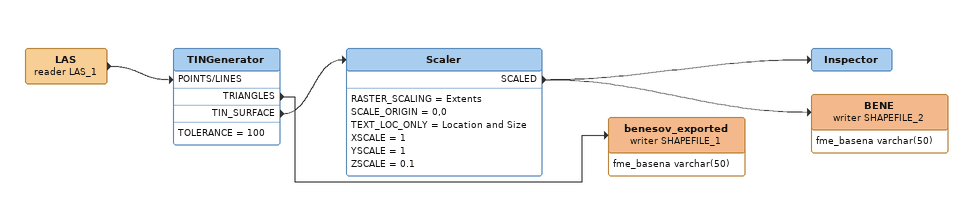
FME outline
LAS (reader LAS_1)
    -> TINGenerator [POINTS/LINES]
TINGenerator
    TOLERANCE = 100
    TRIANGLES -> benesov_exported (writer SHAPEFILE_1)
    TIN_SURFACE -> Scaler
Scaler
    RASTER_SCALING = Extents
    SCALE_ORIGIN = 0,0
    TEXT_LOC_ONLY = Location and Size
    XSCALE = 1
    YSCALE = 1
    ZSCALE = 0.1
    SCALED -> Inspector
    SCALED -> BENE (writer SHAPEFILE_2)
Inspector
BENE (writer SHAPEFILE_2)
    attributes: fme_basena varchar(50)
benesov_exported (writer SHAPEFILE_1)
    attributes: fme_basena varchar(50)
